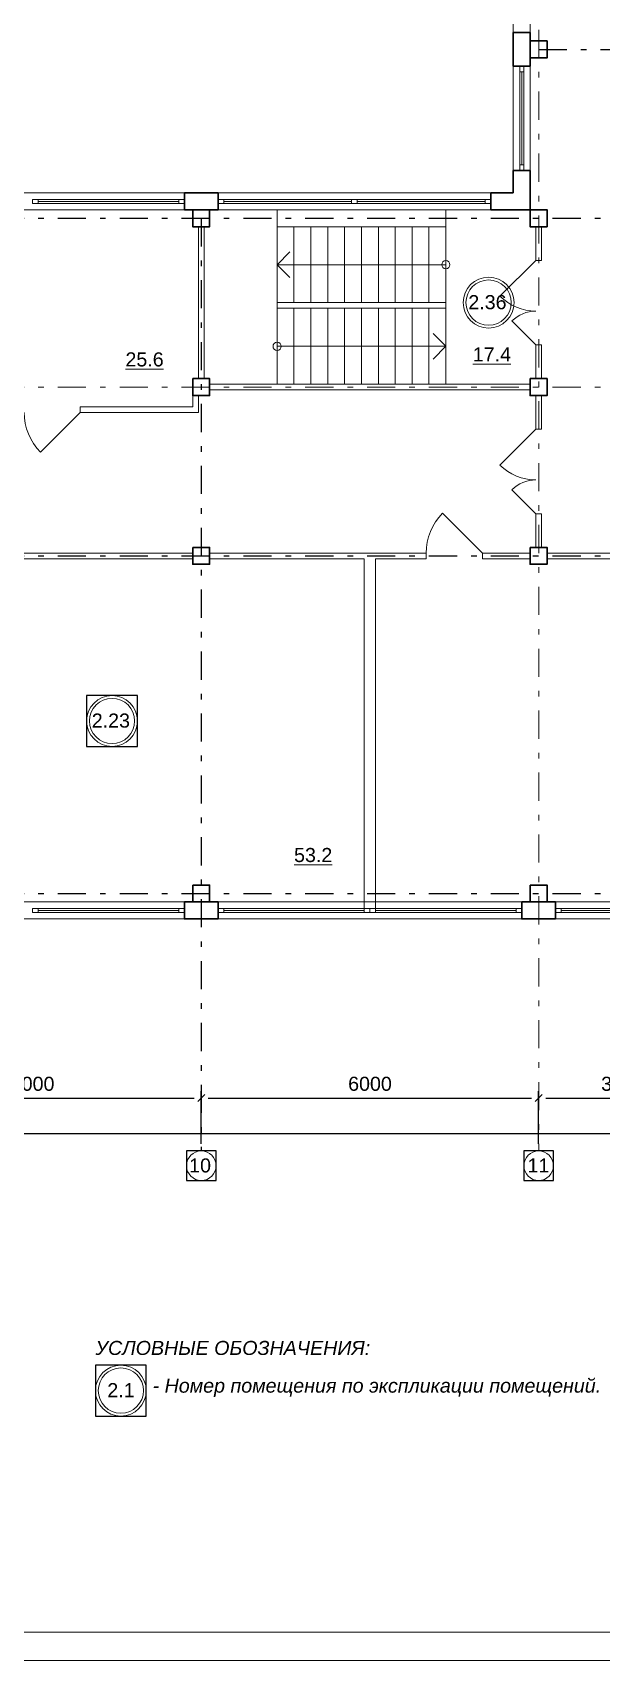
# Model space of a CAD drawing. Header units: metres. Extents: x -5 to 574, y -5 to 79.
# Drawn here: x 440.65 to 450.77, y 0 to 28.93 of the extents above; entities that cross this region are included whole.
import ezdxf
from ezdxf.enums import TextEntityAlignment as Align

# ---------------------------------------------------------------- set-up
doc = ezdxf.new("R2010")
doc.units = ezdxf.units.M
doc.header["$MEASUREMENT"] = 0
doc.linetypes.add('( Dashdot )', pattern=[1.001, 0.5, -0.25, 0.001, -0.25])
doc.layers.get('DEFPOINTS').update_dxf_attribs({"lineweight": 0})
doc.layers.add('Level 50', color=7, linetype='Continuous', lineweight=0)
doc.layers.add('YOLO_TABLE', color=1, linetype='Continuous')
doc.styles.add('Arial', font='ariali.ttf')
doc.styles.add('Standard_0', font='arial.ttf')
doc.styles.add('Style-Arial', font='arial.ttf')
doc.dimstyles.get("Standard").update_dxf_attribs({"dimtxt": 0.00018, "dimasz": 0.00018, "dimexe": 0.0002, "dimexo": 0.0625, "dimgap": 9e-05, "dimtad": 0, "dimtih": 1, "dimtoh": 1, "dimdec": 4, "dimlfac": 1000, "dimzin": 0, "dimdsep": 46, "dimtxsty": 'Standard_0', "dimcen": 9e-05, "dimadec": 0, "dimazin": 0, "dimtfac": 1, "dimtdec": 4, "dimtofl": 0, "dimtmove": 0, "dimatfit": 0, "dimfxl": 0.01, "dimfxlon": 1, "dimtolj": 1, "dimtzin": 0, "dimarcsym": 0})

# ---------------------------------------------------------------- blocks, each defined once
blk = doc.blocks.new('*U29')
at = {"color": 7, "linetype": 'Continuous', "lineweight": 0, "flags": 128}
blk.add_lwpolyline([(42.05, 29.7), (42.05, -29.7), (-42.05, -29.7), (-42.05, 29.7), (42.05, 29.7)], close=True, dxfattribs=at)
at = {"layer": 'Level 50', "color": 7, "linetype": 'Continuous', "lineweight": 13}
blk.add_line((41.55, -29.2), (-41.25, -29.2), dxfattribs=at)
blk = doc.blocks.new('_Oblique-1')
at = {"color": 0, "linetype": 'ByBlock', "lineweight": -2}
blk.add_line((0.5, 0.5), (-0.5, -0.5), dxfattribs=at)
blk = doc.blocks.new('*D247')
at = {"color": 0, "linetype": 'Continuous', "lineweight": -2, "transparency": 16777216}
for p, q in [((395.651, 9.181), (395.651, 9.491)), ((395.776, 9.366), (461.526, 9.366)), ((461.651, 9.181), (461.651, 9.491))]:
    blk.add_line(p, q, dxfattribs=at)
at = {"layer": 'DEFPOINTS', "color": 0, "linetype": 'Continuous', "lineweight": 0, "transparency": 16777216}
for p in [(461.651, 9.366), (395.651, 9.056), (461.651, 9.056)]:
    blk.add_point(p, dxfattribs=at)
at = {"color": 0, "linetype": 'Continuous', "lineweight": -2, "transparency": 16777216, "xscale": 0.125, "yscale": 0.125, "zscale": 0.125, "rotation": 180}
blk.add_blockref('_Oblique-1', (395.651, 9.366), dxfattribs=at)
at = {"color": 0, "linetype": 'Continuous', "lineweight": -2, "transparency": 16777216, "xscale": 0.125, "yscale": 0.125, "zscale": 0.125}
blk.add_blockref('_Oblique-1', (461.651, 9.366), dxfattribs=at)
at = {"color": 0, "linetype": 'Continuous', "lineweight": 0, "transparency": 16777216, "insert": (428.651, 9.619), "char_height": 0.25, "attachment_point": 5, "style": 'Style-Arial'}
blk.add_mtext('\\A1;66000', dxfattribs=at)
blk = doc.blocks.new('*D461')
at = {"color": 0, "linetype": 'Continuous', "lineweight": -2, "transparency": 16777216}
for p, q in [((437.651, 9.181), (437.651, 10.119)), ((437.776, 9.994), (443.526, 9.994)), ((443.651, 9.181), (443.651, 10.119))]:
    blk.add_line(p, q, dxfattribs=at)
at = {"layer": 'DEFPOINTS', "color": 0, "linetype": 'Continuous', "lineweight": 0, "transparency": 16777216}
for p in [(443.651, 9.994), (437.651, 9.056), (443.651, 9.056)]:
    blk.add_point(p, dxfattribs=at)
at = {"color": 0, "linetype": 'Continuous', "lineweight": -2, "transparency": 16777216, "xscale": 0.125, "yscale": 0.125, "zscale": 0.125, "rotation": 180}
blk.add_blockref('_Oblique-1', (437.651, 9.994), dxfattribs=at)
at = {"color": 0, "linetype": 'Continuous', "lineweight": -2, "transparency": 16777216, "xscale": 0.125, "yscale": 0.125, "zscale": 0.125}
blk.add_blockref('_Oblique-1', (443.651, 9.994), dxfattribs=at)
at = {"color": 0, "linetype": 'Continuous', "lineweight": 0, "transparency": 16777216, "insert": (440.651, 10.246), "char_height": 0.25, "attachment_point": 5, "style": 'Style-Arial'}
blk.add_mtext('\\A1;6000', dxfattribs=at)
blk = doc.blocks.new('*D462')
at = {"color": 0, "linetype": 'Continuous', "lineweight": -2, "transparency": 16777216}
for p, q in [((443.651, 9.181), (443.651, 10.119)), ((443.776, 9.994), (449.526, 9.994)), ((449.651, 9.181), (449.651, 10.119))]:
    blk.add_line(p, q, dxfattribs=at)
at = {"layer": 'DEFPOINTS', "color": 0, "linetype": 'Continuous', "lineweight": 0, "transparency": 16777216}
for p in [(449.651, 9.994), (443.651, 9.056), (449.651, 9.056)]:
    blk.add_point(p, dxfattribs=at)
at = {"color": 0, "linetype": 'Continuous', "lineweight": -2, "transparency": 16777216, "xscale": 0.125, "yscale": 0.125, "zscale": 0.125, "rotation": 180}
blk.add_blockref('_Oblique-1', (443.651, 9.994), dxfattribs=at)
at = {"color": 0, "linetype": 'Continuous', "lineweight": -2, "transparency": 16777216, "xscale": 0.125, "yscale": 0.125, "zscale": 0.125}
blk.add_blockref('_Oblique-1', (449.651, 9.994), dxfattribs=at)
at = {"color": 0, "linetype": 'Continuous', "lineweight": 0, "transparency": 16777216, "insert": (446.651, 10.246), "char_height": 0.25, "attachment_point": 5, "style": 'Style-Arial'}
blk.add_mtext('\\A1;6000', dxfattribs=at)
blk = doc.blocks.new('*D463')
at = {"color": 0, "linetype": 'Continuous', "lineweight": -2, "transparency": 16777216}
for p, q in [((449.651, 9.181), (449.651, 10.119)), ((449.776, 9.994), (452.526, 9.994)), ((452.651, 9.181), (452.651, 10.119))]:
    blk.add_line(p, q, dxfattribs=at)
at = {"layer": 'DEFPOINTS', "color": 0, "linetype": 'Continuous', "lineweight": 0, "transparency": 16777216}
for p in [(452.651, 9.994), (449.651, 9.056), (452.651, 9.056)]:
    blk.add_point(p, dxfattribs=at)
at = {"color": 0, "linetype": 'Continuous', "lineweight": -2, "transparency": 16777216, "xscale": 0.125, "yscale": 0.125, "zscale": 0.125, "rotation": 180}
blk.add_blockref('_Oblique-1', (449.651, 9.994), dxfattribs=at)
at = {"color": 0, "linetype": 'Continuous', "lineweight": -2, "transparency": 16777216, "xscale": 0.125, "yscale": 0.125, "zscale": 0.125}
blk.add_blockref('_Oblique-1', (452.651, 9.994), dxfattribs=at)
at = {"color": 0, "linetype": 'Continuous', "lineweight": 0, "transparency": 16777216, "insert": (451.151, 10.246), "char_height": 0.25, "attachment_point": 5, "style": 'Style-Arial'}
blk.add_mtext('\\A1;3000', dxfattribs=at)

msp = doc.modelspace()

# ---------------------------------------------------------------- linework, layer by layer
at = {"color": 1, "linetype": '( Dashdot )', "lineweight": 0}
for p, q in [((449.65116152, 57.57893372), (449.65116152, 9.05551876)), ((392.69957361, 22.62893372), (464.59957361, 22.62893372))]:
    msp.add_line(p, q, dxfattribs=at)
at = {"color": 1, "linetype": '( Dashdot )'}
for p, q in [((449.65116152, 28.62893372), (464.59957361, 28.62893372)), ((392.69957361, 25.62893372), (464.59957361, 25.62893372)), ((443.65116152, 25.62893372), (443.65116152, 9.05551876)), ((392.69957361, 19.62893372), (464.59957361, 19.62893372)), ((392.69957361, 13.62893372), (464.59957361, 13.62893372))]:
    msp.add_line(p, q, dxfattribs=at)
at = {"color": 7, "linetype": 'Continuous', "lineweight": 0}
for p, q in [((449.34957361, 26.57893372), (449.34957361, 28.22893372)), ((443.24957361, 25.92893372), (440.74957361, 25.92893372)), ((445.29957361, 24.12893372), (445.29957361, 25.47893372)), ((445.59957361, 24.12893372), (445.59957361, 25.47893372)), ((445.89957361, 24.12893372), (445.89957361, 25.47893372)), ((446.19957361, 24.12893372), (446.19957361, 25.47893372)), ((446.49957361, 24.12893372), (446.49957361, 25.47893372)), ((446.79957361, 24.12893372), (446.79957361, 25.47893372)), ((447.09957361, 24.12893372), (447.09957361, 25.47893372)), ((447.39957361, 24.12893372), (447.39957361, 25.47893372)), ((447.69957361, 24.12893372), (447.69957361, 25.47893372)), ((445.22675434, 25.03111445), (444.99957361, 24.80393372)), ((447.99957361, 24.80393372), (444.99957361, 24.80393372)), ((445.22675434, 24.57675299), (444.99957361, 24.80393372)), ((445.29957361, 22.67893372), (445.29957361, 24.02893372)), ((445.59957361, 22.67893372), (445.59957361, 24.02893372)), ((445.89957361, 22.67893372), (445.89957361, 24.02893372)), ((446.19957361, 22.67893372), (446.19957361, 24.02893372)), ((446.49957361, 22.67893372), (446.49957361, 24.02893372)), ((446.79957361, 22.67893372), (446.79957361, 24.02893372)), ((447.09957361, 22.67893372), (447.09957361, 24.02893372)), ((447.39957361, 22.67893372), (447.39957361, 24.02893372)), ((447.69957361, 22.67893372), (447.69957361, 24.02893372)), ((447.77239288, 23.58111445), (447.99957361, 23.35393372)), ((444.99957361, 23.35393372), (447.99957361, 23.35393372)), ((447.77239288, 23.12675299), (447.99957361, 23.35393372)), ((443.24957361, 13.32893372), (440.74957361, 13.32893372)), ((446.54957361, 13.32893372), (444.04960433, 13.32673921)), ((449.24957361, 13.32893372), (446.74957361, 13.32893372)), ((452.54957361, 13.32893372), (450.04960433, 13.32673921))]:
    msp.add_line(p, q, dxfattribs=at)
at = {"color": 7, "linetype": 'Continuous', "lineweight": 30}
for p in [(448.79957361, 25.77893372), (449.19957361, 26.07893372)]:
    msp.add_line(p, (448.79957361, 26.07893372), dxfattribs=at)
at = {"color": 7, "linetype": 'Continuous', "lineweight": 13}
for p, q in [((444.99957361, 25.77893372), (443.94957361, 25.77893372)), ((444.99957361, 22.67893372), (444.99957361, 25.77893372)), ((447.99957361, 22.67893372), (447.99957361, 25.77893372)), ((447.99957361, 25.77893372), (448.79957361, 25.77893372)), ((449.59957361, 24.87893372), (448.96317751, 24.24253762)), ((449.69957361, 24.87893372), (449.59957361, 24.87893372)), ((447.99957361, 24.12893372), (444.99957361, 24.12893372)), ((447.99957361, 24.12893372), (447.99957361, 24.02893372)), ((449.59957361, 23.37893372), (449.17530954, 23.80319779)), ((449.69957361, 23.37893372), (449.59957361, 23.37893372)), ((441.49957361, 22.27893372), (441.49957361, 22.17893372)), ((443.49957361, 22.47893372), (443.49957361, 22.27893372)), ((443.59957361, 22.47893372), (443.59957361, 22.17893372)), ((449.59957361, 21.87893372), (448.96317751, 21.24253762)), ((449.69957361, 21.87893372), (449.59957361, 21.87893372)), ((449.59957361, 20.37893372), (449.17530954, 20.80319779)), ((449.69957361, 20.37893372), (449.59957361, 20.37893372)), ((447.64957361, 19.67893372), (447.64957361, 19.57893372)), ((448.64957361, 19.67893372), (448.64957361, 19.57893372))]:
    msp.add_line(p, q, dxfattribs=at)
at = {"color": 7, "linetype": 'Continuous', "lineweight": 0, "extrusion": (0, 0, -1)}
for p, q in [((444.04957361, 25.92893372), (446.32457361, 25.92893372)), ((446.42457361, 25.92893372), (448.69957361, 25.92893372))]:
    msp.add_line(p, q, dxfattribs=at)
at = {"color": 7, "lineweight": 13, "extrusion": (0, 0, -1)}
msp.add_line((441.49957361, 22.17893372), (440.79246683, 21.47182694), dxfattribs=at)
at = {"color": 7, "lineweight": 13}
msp.add_line((448.64957361, 19.67893372), (447.94246683, 20.3860405), dxfattribs=at)
at = {"color": 7, "linetype": 'Continuous', "lineweight": 0, "flags": 128}
for points in [[(449.49957361, 28.92893372), (449.49957361, 34.32893372), (449.19957361, 34.32893372), (449.19957361, 28.92893372), (449.49957361, 28.92893372)], [(449.19957361, 28.32893372), (449.19957361, 26.47893372), (449.49957361, 26.47893372), (449.49957361, 28.32893372), (449.19957361, 28.32893372)], [(449.38457361, 28.22893372), (449.31457361, 28.22893372), (449.31457361, 26.57893372), (449.38457361, 26.57893372), (449.38457361, 28.22893372)], [(437.94957361, 26.07893372), (443.34957361, 26.07893372), (443.34957361, 25.77893372), (437.94957361, 25.77893372), (437.94957361, 26.07893372)], [(440.74957361, 25.96393372), (443.24957361, 25.96393372), (443.24957361, 25.89393372), (440.74957361, 25.89393372), (440.74957361, 25.96393372)], [(437.94957361, 13.47893372), (443.34957361, 13.47893372), (443.34957361, 13.17893372), (437.94957361, 13.17893372), (437.94957361, 13.47893372)], [(440.74957361, 13.36393372), (443.24957361, 13.36393372), (443.24957361, 13.29393372), (440.74957361, 13.29393372), (440.74957361, 13.36393372)], [(443.94957361, 13.47893372), (449.34957361, 13.47893372), (449.34957361, 13.17893372), (443.94957361, 13.17893372), (443.94957361, 13.47893372)], [(444.04957361, 13.36173918), (446.54957361, 13.36393372), (446.54963506, 13.29393377), (444.04963506, 13.29173923), (444.04957361, 13.36173918)], [(446.74957361, 13.36393372), (449.24957361, 13.36393372), (449.24957361, 13.29393372), (446.74957361, 13.29393372), (446.74957361, 13.36393372)], [(449.94957361, 13.47893372), (455.34957361, 13.47893372), (455.34957361, 13.17893372), (449.94957361, 13.17893372), (449.94957361, 13.47893372)], [(450.04957361, 13.36173918), (452.54957361, 13.36393372), (452.54963506, 13.29393377), (450.04963506, 13.29173923), (450.04957361, 13.36173918)]]:
    msp.add_lwpolyline(points, close=True, dxfattribs=at)
at = {"color": 7, "linetype": 'Continuous', "lineweight": 30, "flags": 128}
for points in [[(449.19957361, 28.32893372), (449.19957361, 28.92893372), (449.49957361, 28.92893372), (449.49957361, 28.32893372), (449.19957361, 28.32893372)], [(449.49957361, 28.77893372), (449.49957361, 28.47893372), (449.79957361, 28.47893372), (449.79957361, 28.77893372), (449.49957361, 28.77893372)], [(443.94957361, 25.77893372), (443.34957361, 25.77893372), (443.34957361, 26.07893372), (443.94957361, 26.07893372), (443.94957361, 25.77893372)], [(443.49957361, 25.77893372), (443.49957361, 25.47893372), (443.79957361, 25.47893372), (443.79957361, 25.77893372), (443.49957361, 25.77893372)], [(449.49957361, 25.77893372), (449.49957361, 25.47893372), (449.79957361, 25.47893372), (449.79957361, 25.77893372), (449.49957361, 25.77893372)], [(443.49957361, 22.77893372), (443.49957361, 22.47893372), (443.79957361, 22.47893372), (443.79957361, 22.77893372), (443.49957361, 22.77893372)], [(449.49957361, 22.77893372), (449.49957361, 22.47893372), (449.79957361, 22.47893372), (449.79957361, 22.77893372), (449.49957361, 22.77893372)], [(443.49957361, 19.77893372), (443.49957361, 19.47893372), (443.79957361, 19.47893372), (443.79957361, 19.77893372), (443.49957361, 19.77893372)], [(449.49957361, 19.77893372), (449.49957361, 19.47893372), (449.79957361, 19.47893372), (449.79957361, 19.77893372), (449.49957361, 19.77893372)], [(443.49957361, 13.77893372), (443.49957361, 13.47893372), (443.79957361, 13.47893372), (443.79957361, 13.77893372), (443.49957361, 13.77893372)], [(449.49957361, 13.77893372), (449.49957361, 13.47893372), (449.79957361, 13.47893372), (449.79957361, 13.77893372), (449.49957361, 13.77893372)], [(443.94957361, 13.17893372), (443.34957361, 13.17893372), (443.34957361, 13.47893372), (443.94957361, 13.47893372), (443.94957361, 13.17893372)], [(449.94957361, 13.17893372), (449.34957361, 13.17893372), (449.34957361, 13.47893372), (449.94957361, 13.47893372), (449.94957361, 13.17893372)]]:
    msp.add_lwpolyline(points, close=True, dxfattribs=at)
at = {"color": 7, "linetype": 'Continuous', "lineweight": 13, "flags": 128}
for points in [[(449.31457361, 28.32893372), (449.31457361, 28.22893372), (449.38457361, 28.22893372), (449.38457361, 28.32893372), (449.31457361, 28.32893372)], [(449.31457361, 26.57893372), (449.31457361, 26.47893372), (449.38457361, 26.47893372), (449.38457361, 26.57893372), (449.31457361, 26.57893372)], [(440.64957361, 25.96393372), (440.74957361, 25.96393372), (440.74957361, 25.89393372), (440.64957361, 25.89393372), (440.64957361, 25.96393372)], [(443.24957361, 25.96393372), (443.34957361, 25.96393372), (443.34957361, 25.89393372), (443.24957361, 25.89393372), (443.24957361, 25.96393372)], [(443.59957361, 25.47893372), (443.59957361, 22.77893372), (443.69957361, 22.77893372), (443.69957361, 25.47893372), (443.59957361, 25.47893372)], [(443.79957361, 22.67893372), (449.49957361, 22.67893372), (449.49957361, 22.57893372), (443.79957361, 22.57893372), (443.79957361, 22.67893372)], [(440.64957361, 13.36393372), (440.74957361, 13.36393372), (440.74957361, 13.29393372), (440.64957361, 13.29393372), (440.64957361, 13.36393372)], [(443.24957361, 13.36393372), (443.34957361, 13.36393372), (443.34957361, 13.29393372), (443.24957361, 13.29393372), (443.24957361, 13.36393372)], [(443.94957361, 13.36173918), (444.04957361, 13.36173918), (444.04957361, 13.29173918), (443.94957361, 13.29173918), (443.94957361, 13.36173918)], [(446.54957361, 13.36393372), (446.64957361, 13.36393372), (446.64957361, 13.29393372), (446.54957361, 13.29393372), (446.54957361, 13.36393372)], [(446.64957361, 13.36393372), (446.74957361, 13.36393372), (446.74957361, 13.29393372), (446.64957361, 13.29393372), (446.64957361, 13.36393372)], [(449.24957361, 13.36393372), (449.34957361, 13.36393372), (449.34957361, 13.29393372), (449.24957361, 13.29393372), (449.24957361, 13.36393372)], [(449.94957361, 13.36173918), (450.04957361, 13.36173918), (450.04957361, 13.29173918), (449.94957361, 13.29173918), (449.94957361, 13.36173918)]]:
    msp.add_lwpolyline(points, close=True, dxfattribs=at)
at = {"color": 7, "linetype": 'Continuous', "lineweight": 30, "flags": 128}
for points in [[(449.49957361, 26.47893372), (449.49957361, 25.77893372), (448.79957361, 25.77893372)], [(449.49957361, 26.47893372), (449.19957361, 26.47893372), (449.19957361, 26.07893372)]]:
    msp.add_lwpolyline(points, dxfattribs=at)
at = {"color": 7, "linetype": 'Continuous', "lineweight": 0, "extrusion": (0, 0, -1), "flags": 128}
for points in [[(-448.79957361, 26.07893372), (-443.94957361, 26.07893372), (-443.94957361, 25.77893372), (-448.79957361, 25.77893372), (-448.79957361, 26.07893372)], [(-448.69957361, 25.96393372), (-444.04957361, 25.96393372), (-444.04957361, 25.89393372), (-448.69957361, 25.89393372), (-448.69957361, 25.96393372)]]:
    msp.add_lwpolyline(points, close=True, dxfattribs=at)
at = {"color": 7, "linetype": 'Continuous', "lineweight": 13, "extrusion": (0, 0, -1), "flags": 128}
for points in [[(-444.04957361, 25.96393372), (-443.94957361, 25.96393372), (-443.94957361, 25.89393372), (-444.04957361, 25.89393372), (-444.04957361, 25.96393372)], [(-446.42457361, 25.96393372), (-446.32457361, 25.96393372), (-446.32457361, 25.89393372), (-446.42457361, 25.89393372), (-446.42457361, 25.96393372)], [(-448.79957361, 25.96393372), (-448.69957361, 25.96393372), (-448.69957361, 25.89393372), (-448.79957361, 25.89393372), (-448.79957361, 25.96393372)]]:
    msp.add_lwpolyline(points, close=True, dxfattribs=at)
at = {"color": 7, "linetype": 'Continuous', "lineweight": 13, "flags": 128}
for points in [[(447.99957361, 25.47893372), (444.99957361, 25.47893372)], [(449.69957361, 24.87893372), (449.69957361, 25.47893372), (449.59957361, 25.47893372), (449.59957361, 24.87893372)], [(447.99957361, 24.02893372), (444.99957361, 24.02893372)], [(449.59957361, 23.37893372), (449.59957361, 22.77893372), (449.69957361, 22.77893372), (449.69957361, 23.37893372)], [(443.49957361, 22.27893372), (441.49957361, 22.27893372)], [(449.59957361, 21.87893372), (449.59957361, 22.47893372), (449.69957361, 22.47893372), (449.69957361, 21.87893372)], [(443.59957361, 22.17893372), (441.49957361, 22.17893372)], [(449.69957361, 20.37893372), (449.69957361, 19.77893372), (449.59957361, 19.77893372), (449.59957361, 20.37893372)], [(439.69957361, 19.67893372), (443.49957361, 19.67893372), (443.49957361, 19.57893372), (439.69957361, 19.57893372)], [(446.54957361, 19.57893372), (443.79957361, 19.57893372), (443.79957361, 19.67893372), (447.64957361, 19.67893372)], [(448.64957361, 19.67893372), (449.49957361, 19.67893372), (449.49957361, 19.57893372), (448.64957361, 19.57893372)], [(454.39957361, 19.67893372), (449.79957361, 19.67893372)], [(449.79957361, 19.57893372), (455.49957361, 19.57893372), (455.49957361, 19.67893372), (454.49957361, 19.67893372)], [(446.54957361, 19.57893372), (446.54957361, 13.36393372), (446.74957361, 13.36393372), (446.74957361, 19.57893372)], [(447.64957361, 19.57893372), (446.74957361, 19.57893372)]]:
    msp.add_lwpolyline(points, dxfattribs=at)
at = {"color": 7, "linetype": 'Continuous', "lineweight": 0}
for centre in [(447.99957361, 24.80393372), (444.99957361, 23.35393372)]:
    msp.add_circle(centre, 0.07327717, dxfattribs=at)
at = {"color": 7, "linetype": 'Continuous', "lineweight": 13}
for centre, radius in [((448.7606291, 24.12989858), 0.45201344), ((448.7606291, 24.12989858), 0.40201344), ((442.06364011, 16.6948906), 0.45201344), ((442.06364011, 16.6948906), 0.40201344), ((443.65116152, 8.79216332), 0.26335544), ((449.65116152, 8.79216332), 0.26335544), ((442.22089976, 4.79524232), 0.45201344), ((442.22089976, 4.79524232), 0.40201344)]:
    msp.add_circle(centre, radius, dxfattribs=at)
at = {"color": 7, "linetype": 'Continuous', "lineweight": 0}
for centre, radius, start, end in [((449.59957361, 24.87893372), 0.9, 225, 270), ((449.59957361, 23.37893372), 0.6, 90, 135), ((449.59957361, 21.87893372), 0.9, 225, 270), ((449.59957361, 20.37893372), 0.6, 90, 135)]:
    msp.add_arc(centre, radius, start, end, dxfattribs=at)
at = {"color": 7, "lineweight": 0, "extrusion": (0, 0, -1)}
msp.add_arc((-441.49957361, 22.17893372), 1, 315, 360, dxfattribs=at)
at = {"color": 7, "lineweight": 0}
msp.add_arc((448.64957361, 19.67893372), 1, 135, 180, dxfattribs=at)
at = {"layer": 'YOLO_TABLE'}
for points in [[(441.61162667, 16.24287716), (442.51565355, 16.24287716), (442.51565355, 17.14690404), (441.61162667, 17.14690404)], [(443.38780608, 8.52880787), (443.91451697, 8.52880787), (443.91451697, 9.05551876), (443.38780608, 9.05551876)], [(449.38780608, 8.52880787), (449.91451697, 8.52880787), (449.91451697, 9.05551876), (449.38780608, 9.05551876)], [(441.76888632, 4.34322888), (442.6729132, 4.34322888), (442.6729132, 5.24725576), (441.76888632, 5.24725576)]]:
    msp.add_lwpolyline(points, close=True, dxfattribs=at)

# ---------------------------------------------------------------- block references
at = {"layer": 'Level 50', "color": 7, "linetype": 'Continuous', "lineweight": 13}
msp.add_blockref('*U29', (428.50114958, 29.69999445), dxfattribs=at)

# ---------------------------------------------------------------- texts
at = {"color": 7, "linetype": 'Continuous', "lineweight": 13, "style": 'Style-Arial'}
for s, p in [('2.36', (448.39995073, 24.26264821)), ('%%u25.6%%U', (442.30208126, 23.24596914)), ('%%u17.4%%U', (448.47903122, 23.33477038)), ('2.23', (441.70296174, 16.82764024)), ('%%u53.2%%U', (445.30055389, 14.43841022)), ('2.1', (441.97934496, 4.92799196))]:
    msp.add_text(s, height=0.25, dxfattribs=at).set_placement(p, align=Align.TOP_LEFT)
at = {"color": 7, "linetype": 'Continuous', "lineweight": 30, "style": 'Style-Arial'}
for s, p in [('10', (443.43508648, 8.92142595)), ('11', (449.45247692, 8.92142595))]:
    msp.add_text(s, height=0.25, dxfattribs=at).set_placement(p, align=Align.TOP_LEFT)
at = {"color": 18, "linetype": 'Continuous', "lineweight": 13, "true_color": 0x000000, "style": 'Arial'}
for s, p in [('УСЛОВНЫЕ ОБОЗНАЧЕНИЯ:', (444.2123634, 5.67857192)), ('- Номер помещения по экспликации помещений.', (446.77389091, 5.00858741))]:
    msp.add_text(s, height=0.25, dxfattribs=at).set_placement(p, align=Align.TOP_CENTER)

# ---------------------------------------------------------------- dimensions: what is measured, and where the dimension line sits
at = {"color": 5, "linetype": 'Continuous', "lineweight": 0}
for base, p1, p2, picture, middle in [((443.65116152, 9.99357046), (437.65116152, 9.05551876), (443.65116152, 9.05551876), '*D461', (440.65116152, 10.24621371)), ((449.65116152, 9.99357046), (443.65116152, 9.05551876), (449.65116152, 9.05551876), '*D462', (446.65116152, 10.24621371)), ((452.65116152, 9.99357046), (449.65116152, 9.05551876), (452.65116152, 9.05551876), '*D463', (451.15116152, 10.24629898)), ((461.6511615243, 9.3664462328), (395.6511615243, 9.0555187597), (461.6511615243, 9.0555187597), '*D247', (428.6511615243, 9.6190894798))]:
    dim = msp.add_linear_dim(base=base, p1=p1, p2=p2, dimstyle='Standard', override={"dimtxt": 0.25, "dimasz": 0.125, "dimexe": 0.125, "dimexo": 0.125, "dimgap": 0.125, "dimtad": 1, "dimtih": 0, "dimtoh": 0, "dimzin": 11, "dimtxsty": 'Style-Arial', "dimblk": '_Oblique-1', "dimfxlon": 0, "dimfrac": 2, "dimtzin": 11}, dxfattribs=at)
    dim.commit()
    dim.dimension.update_dxf_attribs({"geometry": picture, "text_midpoint": middle})

doc.saveas('drawing.dxf')
